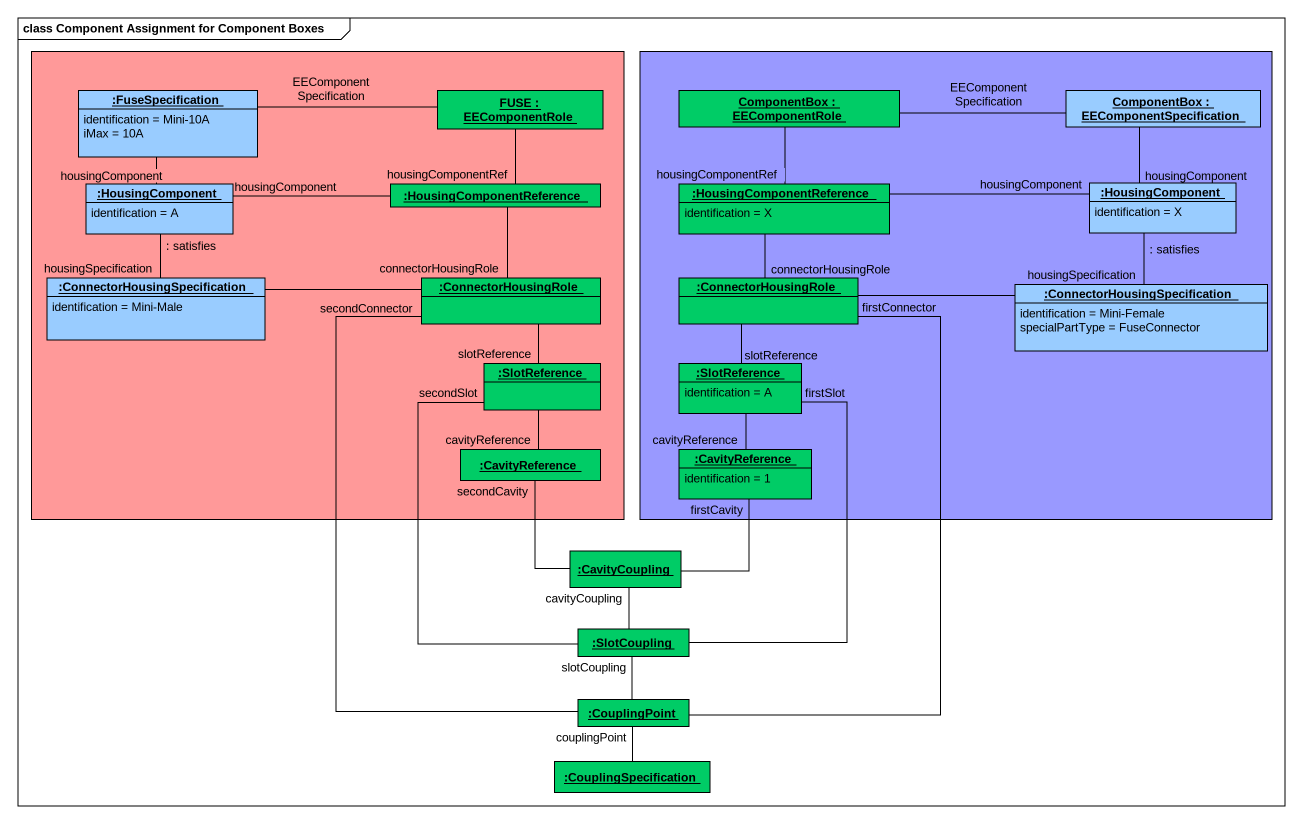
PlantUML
@startuml
mainframe class Component Assignment for Component Boxes
hide circle
hide empty members
rectangle " " as rectangle1 #FF9999 {
  object ":FuseSpecification" as FuseSpecification #99CCFF {
    identification = Mini-10A
    iMax = 10A
  }
  object "FUSE : EEComponentRole" as FUSE #00CC66
  object ":HousingComponent" as HousingComponent #99CCFF {
    identification = A
  }
  object ":HousingComponentReference" as HousingComponentReference #00CC66
  object ":ConnectorHousingSpecification" as ConnectorHousingSpecificatio #99CCFF {
    identification = Mini-Male
  }
  object ":ConnectorHousingRole" as ConnectorHousingRole #00CC66
  object ":SlotReference" as SlotReference #00CC66
  object ":CavityReference" as CavityReference #00CC66
}
rectangle " " as rectangle2 #9999FF {
  object "ComponentBox : EEComponentRole" as ComponentBox #00CC66
  object "ComponentBox : EEComponentSpecification" as ComponentBox_2 #99CCFF
  object ":HousingComponentReference" as HousingComponentReference_2 #00CC66 {
    identification = X
  }
  object ":HousingComponent" as HousingComponent_2 #99CCFF {
    identification = X
  }
  object ":ConnectorHousingRole" as ConnectorHousingRole_2 #00CC66
  object ":ConnectorHousingSpecification" as ConnectorHousingSpecificatio_2 #99CCFF {
    identification = Mini-Female
    specialPartType = FuseConnector
  }
  object ":SlotReference" as SlotReference_2 #00CC66 {
    identification = A
  }
  object ":CavityReference" as CavityReference_2 #00CC66 {
    identification = 1
  }
}
object ":CavityCoupling" as CavityCoupling #00CC66
object ":SlotCoupling" as SlotCoupling #00CC66
object ":CouplingPoint" as CouplingPoint #00CC66
object ":CouplingSpecification" as CouplingSpecification #00CC66
FuseSpecification -- HousingComponent : housingComponent
FUSE -left- FuseSpecification : EEComponentSpecification
FUSE -- HousingComponentReference : housingComponentRef
ComponentBox -right- ComponentBox_2 : EEComponentSpecification
ComponentBox -- HousingComponentReference_2 : housingComponentRef
ComponentBox_2 -- HousingComponent_2 : housingComponent
HousingComponentReference -left- HousingComponent : housingComponent
HousingComponentReference -- ConnectorHousingRole : connectorHousingRole
HousingComponentReference_2 -right- HousingComponent_2 : housingComponent
HousingComponentReference_2 -- ConnectorHousingRole_2 : connectorHousingRole
HousingComponent_2 -- ConnectorHousingSpecificatio_2 : : satisfies\nhousingSpecification
ConnectorHousingSpecificatio -up- HousingComponent : : satisfies\nhousingSpecification
ConnectorHousingRole -left- ConnectorHousingSpecificatio
ConnectorHousingRole -- SlotReference : slotReference
ConnectorHousingRole -- CouplingPoint : secondConnector
ConnectorHousingRole_2 -right- ConnectorHousingSpecificatio_2
ConnectorHousingRole_2 -- SlotReference_2 : slotReference
SlotReference -- CavityReference : cavityReference
SlotReference_2 -- CavityReference_2 : cavityReference
CavityCoupling -up- CavityReference : secondCavity
CavityCoupling -up- CavityReference_2 : firstCavity
CavityCoupling -- SlotCoupling : cavityCoupling
SlotCoupling -up- SlotReference : secondSlot
SlotCoupling -up- SlotReference_2 : firstSlot
CouplingPoint -up- ConnectorHousingRole_2 : firstConnector
CouplingPoint -up- SlotCoupling : slotCoupling
CouplingPoint -- CouplingSpecification : couplingPoint
@enduml
